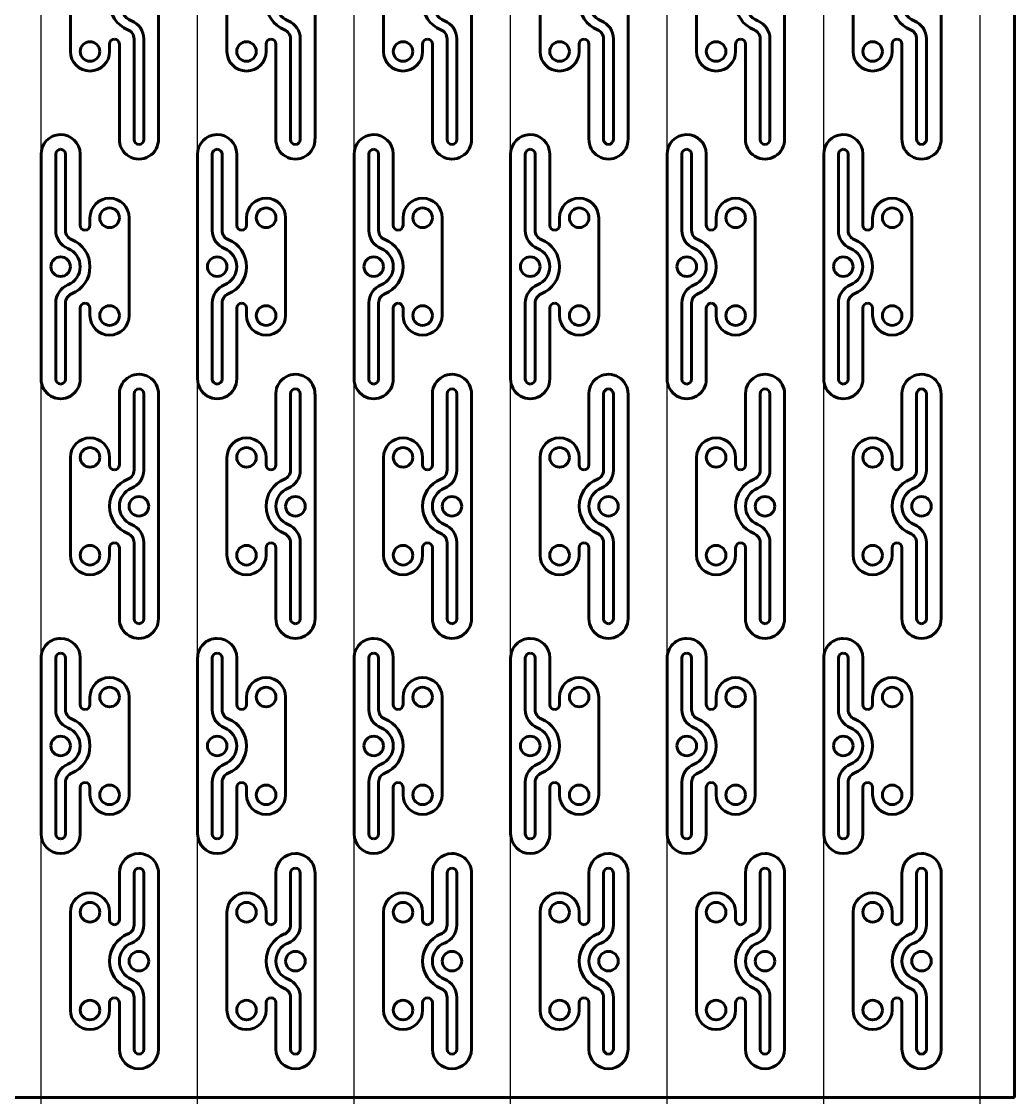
# Model space of a CAD drawing. Header units: millimetres. Extents: x -6 to 194, y -198 to 22.
# Drawn here: x 92 to 193.5, y -197.9 to -87.9 of the extents above; entities that cross this region are included whole.
import ezdxf

# ---------------------------------------------------------------- set-up
doc = ezdxf.new("R2010")
doc.units = ezdxf.units.MM
doc.linetypes.add('K5LT_BASIC', pattern=[0])

# ---------------------------------------------------------------- blocks, each defined once
blk = doc.blocks.new('U0')
at = {"color": 150, "linetype": 'K5LT_BASIC', "lineweight": 60, "true_color": 0x0080ff}
for p, q in [((193.5, -197.94), (193.5, 22.06)), ((-6.5, -197.94), (193.5, -197.94))]:
    blk.add_line(p, q, dxfattribs=at)
blk = doc.blocks.new('U59')
at = {"color": 150, "linetype": 'K5LT_BASIC', "lineweight": 60, "true_color": 0x0080ff}
for p, q in [((102, -72), (102, -81.77)), ((103.5, -72), (103.5, -82.29)), ((104.5, -82.29), (104.5, -72)), ((106, -86), (106, -72)), ((97, -81), (97, -91)), ((101, -81.77), (101, -81)), ((106, -86), (106, -99.92)), ((103.5, -100), (103.5, -89.71)), ((104.5, -89.71), (104.5, -100)), ((101, -91), (101, -90.24)), ((102, -99.92), (102, -90.24))]:
    blk.add_line(p, q, dxfattribs=at)
for centre in [(99, -81), (99, -91)]:
    blk.add_circle(centre, 1, dxfattribs=at)
for centre, radius, start, end in [((104, -72), 2, 0, 180), ((104, -72), 0.5, 90, 180), ((104, -72), 0.5, 0, 90), ((99, -81), 2, 90, 180), ((99, -81), 2, 0, 90), ((101.5, -81.77), 0.5, 180, 270), ((101.5, -81.77), 0.5, 270, 0), ((102.5, -82.29), 1, 292.0243, 0), ((102.5, -82.29), 2, 292.0243, 0), ((104, -86), 3, 112.0243, 247.9757), ((104, -86), 2, 112.0243, 180), ((104, -86), 1, 360, 180), ((104, -86), 2, 180, 247.9757), ((104, -86), 1, 180, 360), ((102.5, -89.71), 2, 0, 67.9757), ((102.5, -89.71), 1, 0, 67.9757), ((101.5, -90.24), 0.5, 90, 180), ((101.5, -90.24), 0.5, 0, 90), ((99, -91), 2, 180, 270), ((99, -91), 2, 270, 0), ((104, -100), 2, 177.6087, 2.3913), ((104, -100), 0.5, 180, 270), ((104, -100), 0.5, 270, 0)]:
    blk.add_arc(centre, radius, start, end, dxfattribs=at)
blk = doc.blocks.new('U60')
at = {"color": 150, "linetype": 'K5LT_BASIC', "lineweight": 60, "true_color": 0x0080ff}
for p, q in [((94, -113), (94, -101.55)), ((95.5, -109.3), (95.5, -101.5)), ((96.5, -101.5), (96.5, -109.3)), ((98, -101.46), (98, -108.77)), ((99, -108.77), (99, -108)), ((103, -108), (103, -118)), ((94, -113), (94, -124.48)), ((95.5, -116.71), (95.5, -124.5)), ((96.5, -124.5), (96.5, -116.71)), ((98, -124.48), (98, -117.24)), ((99, -118), (99, -117.24))]:
    blk.add_line(p, q, dxfattribs=at)
for centre in [(101, -108), (101, -118)]:
    blk.add_circle(centre, 1, dxfattribs=at)
for centre, radius, start, end in [((96, -101.5), 2, 1.2414, 181.2414), ((96, -101.5), 0.5, 90, 180), ((96, -101.5), 0.5, 0, 90), ((101, -108), 2, 0, 180), ((98.5, -108.77), 0.5, 180, 270), ((98.5, -108.77), 0.5, 270, 0), ((97.5, -109.3), 2, 180, 247.9757), ((97.5, -109.3), 1, 180, 247.9757), ((96, -113), 3, 292.0243, 67.9757), ((96, -113), 1, 0, 180), ((96, -113), 2, 0, 67.9757), ((96, -113), 1, 180, 0), ((96, -113), 2, 292.0243, 0), ((97.5, -116.71), 2, 112.0243, 180), ((97.5, -116.71), 1, 112.0243, 180), ((98.5, -117.24), 0.5, 90, 180), ((98.5, -117.24), 0.5, 0, 90), ((101, -118), 2, 180, 0), ((96, -124.5), 2, 179.3622, 0.6378), ((96, -124.5), 0.5, 180, 270), ((96, -124.5), 0.5, 270, 0)]:
    blk.add_arc(centre, radius, start, end, dxfattribs=at)
blk = doc.blocks.new('U61')
at = {"color": 150, "linetype": 'K5LT_BASIC', "lineweight": 60, "true_color": 0x0080ff}
for p, q in [((102, -125.96), (102, -133.27)), ((103.5, -126), (103.5, -133.8)), ((104.5, -133.8), (104.5, -126)), ((106, -137.5), (106, -126.05)), ((97, -132.5), (97, -142.5)), ((101, -133.27), (101, -132.5)), ((106, -137.5), (106, -148.98)), ((101, -142.5), (101, -141.74)), ((102, -148.98), (102, -141.74)), ((103.5, -149), (103.5, -141.21)), ((104.5, -141.21), (104.5, -149))]:
    blk.add_line(p, q, dxfattribs=at)
for centre in [(99, -132.5), (99, -142.5)]:
    blk.add_circle(centre, 1, dxfattribs=at)
for centre, radius, start, end in [((104, -126), 2, 358.7586, 178.7586), ((104, -126), 0.5, 90, 180), ((104, -126), 0.5, 0, 90), ((99, -132.5), 2, 0, 180), ((101.5, -133.27), 0.5, 180, 270), ((101.5, -133.27), 0.5, 270, 0), ((102.5, -133.8), 1, 292.0243, 0), ((102.5, -133.8), 2, 292.0243, 0), ((104, -137.5), 3, 112.0243, 247.9757), ((104, -137.5), 2, 112.0243, 180), ((104, -137.5), 1, 360, 180), ((104, -137.5), 2, 180, 247.9757), ((104, -137.5), 1, 180, 360), ((102.5, -141.21), 2, 0, 67.9757), ((102.5, -141.21), 1, 0, 67.9757), ((101.5, -141.74), 0.5, 90, 180), ((101.5, -141.74), 0.5, 0, 90), ((99, -142.5), 2, 180, 360), ((104, -149), 2, 179.3622, 0.6378), ((104, -149), 0.5, 180, 270), ((104, -149), 0.5, 270, 0)]:
    blk.add_arc(centre, radius, start, end, dxfattribs=at)
blk = doc.blocks.new('U62')
at = {"color": 150, "linetype": 'K5LT_BASIC', "lineweight": 60, "true_color": 0x0080ff}
for p, q in [((102, -175), (102, -179.77)), ((103.5, -175), (103.5, -180.3)), ((104.5, -180.3), (104.5, -175)), ((106, -184), (106, -175)), ((97, -189), (97, -179)), ((101, -179), (101, -179.77)), ((106, -184), (106, -193)), ((103.5, -193), (103.5, -187.71)), ((104.5, -187.71), (104.5, -193)), ((101, -188.24), (101, -189)), ((102, -193), (102, -188.24))]:
    blk.add_line(p, q, dxfattribs=at)
for centre in [(99, -179), (99, -189)]:
    blk.add_circle(centre, 1, dxfattribs=at)
for centre, radius, start, end in [((104, -175), 2, 90.0388, 179.9612), ((104, -175), 2, 359.9612, 90.0388), ((104, -175), 0.5, 90, 180), ((104, -175), 0.5, 0, 90), ((99, -179), 2, 0, 180), ((101.5, -179.77), 0.5, 180, 270), ((101.5, -179.77), 0.5, 270, 0), ((102.5, -180.3), 1, 292.0243, 0), ((102.5, -180.3), 2, 292.0243, 0), ((104, -184), 3, 112.0243, 247.9757), ((104, -184), 2, 112.0243, 180), ((104, -184), 1, 360, 180), ((104, -184), 2, 180, 247.9757), ((104, -184), 1, 180, 360), ((102.5, -187.71), 2, 0, 67.9757), ((102.5, -187.71), 1, 0, 67.9757), ((101.5, -188.24), 0.5, 90, 180), ((101.5, -188.24), 0.5, 0, 90), ((99, -189), 2, 180, 0), ((104, -193), 2, 180, 0), ((104, -193), 0.5, 180, 270), ((104, -193), 0.5, 270, 0)]:
    blk.add_arc(centre, radius, start, end, dxfattribs=at)
blk = doc.blocks.new('U63')
at = {"color": 150, "linetype": 'K5LT_BASIC', "lineweight": 60, "true_color": 0x0080ff}
for p, q in [((94, -162), (94, -153)), ((95.5, -158.3), (95.5, -153)), ((96.5, -153), (96.5, -158.3)), ((98, -153), (98, -157.77)), ((99, -157), (99, -157.77)), ((103, -167), (103, -157)), ((94, -162), (94, -171)), ((95.5, -165.71), (95.5, -171)), ((96.5, -171), (96.5, -165.71)), ((98, -171), (98, -166.24)), ((99, -166.24), (99, -167))]:
    blk.add_line(p, q, dxfattribs=at)
for centre in [(101, -157), (101, -167)]:
    blk.add_circle(centre, 1, dxfattribs=at)
for centre, radius, start, end in [((96, -153), 2, 89.9612, 180.0388), ((96, -153), 2, 0.0388, 89.9612), ((96, -153), 0.5, 90, 180), ((96, -153), 0.5, 0, 90), ((101, -157), 2, 0, 180), ((97.5, -158.3), 2, 180, 247.9757), ((97.5, -158.3), 1, 180, 247.9757), ((98.5, -157.77), 0.5, 180, 270), ((98.5, -157.77), 0.5, 270, 0), ((96, -162), 3, 292.0243, 67.9757), ((96, -162), 2, 0, 67.9757), ((96, -162), 1, 0, 180), ((96, -162), 1, 180, 0), ((96, -162), 2, 292.0243, 0), ((97.5, -165.71), 2, 112.0243, 180), ((97.5, -165.71), 1, 112.0243, 180), ((98.5, -166.24), 0.5, 90, 180), ((98.5, -166.24), 0.5, 0, 90), ((101, -167), 2, 180, 0), ((96, -171), 2, 180, 0), ((96, -171), 0.5, 180, 270), ((96, -171), 0.5, 270, 0)]:
    blk.add_arc(centre, radius, start, end, dxfattribs=at)
blk = doc.blocks.new('U55')
for name in ['U59', 'U60', 'U61', 'U63', 'U62']:
    blk.add_blockref(name, (0, 0))
blk = doc.blocks.new('U68')
at = {"color": 150, "linetype": 'K5LT_BASIC', "lineweight": 60, "true_color": 0x0080ff}
for p, q in [((118, -72), (118, -81.77)), ((119.5, -72), (119.5, -82.29)), ((120.5, -82.29), (120.5, -72)), ((122, -86), (122, -72)), ((113, -81), (113, -91)), ((117, -81.77), (117, -81)), ((122, -86), (122, -99.92)), ((119.5, -100), (119.5, -89.71)), ((120.5, -89.71), (120.5, -100)), ((117, -91), (117, -90.24)), ((118, -99.92), (118, -90.24))]:
    blk.add_line(p, q, dxfattribs=at)
for centre in [(115, -81), (115, -91)]:
    blk.add_circle(centre, 1, dxfattribs=at)
for centre, radius, start, end in [((120, -72), 2, 0, 180), ((120, -72), 0.5, 90, 180), ((120, -72), 0.5, 0, 90), ((115, -81), 2, 90, 180), ((115, -81), 2, 0, 90), ((117.5, -81.77), 0.5, 180, 270), ((117.5, -81.77), 0.5, 270, 0), ((118.5, -82.29), 1, 292.0243, 0), ((118.5, -82.29), 2, 292.0243, 0), ((120, -86), 3, 112.0243, 247.9757), ((120, -86), 2, 112.0243, 180), ((120, -86), 1, 360, 180), ((120, -86), 2, 180, 247.9757), ((120, -86), 1, 180, 360), ((118.5, -89.71), 2, 0, 67.9757), ((118.5, -89.71), 1, 0, 67.9757), ((117.5, -90.24), 0.5, 90, 180), ((117.5, -90.24), 0.5, 0, 90), ((115, -91), 2, 180, 270), ((115, -91), 2, 270, 0), ((120, -100), 2, 177.6087, 2.3913), ((120, -100), 0.5, 180, 270), ((120, -100), 0.5, 270, 0)]:
    blk.add_arc(centre, radius, start, end, dxfattribs=at)
blk = doc.blocks.new('U69')
at = {"color": 150, "linetype": 'K5LT_BASIC', "lineweight": 60, "true_color": 0x0080ff}
for p, q in [((110, -113), (110, -101.55)), ((111.5, -109.3), (111.5, -101.5)), ((112.5, -101.5), (112.5, -109.3)), ((114, -101.46), (114, -108.77)), ((115, -108.77), (115, -108)), ((119, -108), (119, -118)), ((110, -113), (110, -124.48)), ((111.5, -116.71), (111.5, -124.5)), ((112.5, -124.5), (112.5, -116.71)), ((114, -124.48), (114, -117.24)), ((115, -118), (115, -117.24))]:
    blk.add_line(p, q, dxfattribs=at)
for centre in [(117, -108), (117, -118)]:
    blk.add_circle(centre, 1, dxfattribs=at)
for centre, radius, start, end in [((112, -101.5), 2, 1.2414, 181.2414), ((112, -101.5), 0.5, 90, 180), ((112, -101.5), 0.5, 0, 90), ((117, -108), 2, 0, 180), ((114.5, -108.77), 0.5, 180, 270), ((114.5, -108.77), 0.5, 270, 0), ((113.5, -109.3), 2, 180, 247.9757), ((113.5, -109.3), 1, 180, 247.9757), ((112, -113), 3, 292.0243, 67.9757), ((112, -113), 1, 0, 180), ((112, -113), 2, 0, 67.9757), ((112, -113), 1, 180, 0), ((112, -113), 2, 292.0243, 0), ((113.5, -116.71), 2, 112.0243, 180), ((113.5, -116.71), 1, 112.0243, 180), ((114.5, -117.24), 0.5, 90, 180), ((114.5, -117.24), 0.5, 0, 90), ((117, -118), 2, 180, 0), ((112, -124.5), 2, 179.3622, 0.6378), ((112, -124.5), 0.5, 180, 270), ((112, -124.5), 0.5, 270, 0)]:
    blk.add_arc(centre, radius, start, end, dxfattribs=at)
blk = doc.blocks.new('U70')
at = {"color": 150, "linetype": 'K5LT_BASIC', "lineweight": 60, "true_color": 0x0080ff}
for p, q in [((118, -125.96), (118, -133.27)), ((119.5, -126), (119.5, -133.8)), ((120.5, -133.8), (120.5, -126)), ((122, -137.5), (122, -126.05)), ((113, -132.5), (113, -142.5)), ((117, -133.27), (117, -132.5)), ((122, -137.5), (122, -148.98)), ((117, -142.5), (117, -141.74)), ((118, -148.98), (118, -141.74)), ((119.5, -149), (119.5, -141.21)), ((120.5, -141.21), (120.5, -149))]:
    blk.add_line(p, q, dxfattribs=at)
for centre in [(115, -132.5), (115, -142.5)]:
    blk.add_circle(centre, 1, dxfattribs=at)
for centre, radius, start, end in [((120, -126), 2, 358.7586, 178.7586), ((120, -126), 0.5, 90, 180), ((120, -126), 0.5, 0, 90), ((115, -132.5), 2, 0, 180), ((117.5, -133.27), 0.5, 180, 270), ((117.5, -133.27), 0.5, 270, 0), ((118.5, -133.8), 1, 292.0243, 0), ((118.5, -133.8), 2, 292.0243, 0), ((120, -137.5), 3, 112.0243, 247.9757), ((120, -137.5), 2, 112.0243, 180), ((120, -137.5), 1, 360, 180), ((120, -137.5), 2, 180, 247.9757), ((120, -137.5), 1, 180, 360), ((118.5, -141.21), 2, 0, 67.9757), ((118.5, -141.21), 1, 0, 67.9757), ((117.5, -141.74), 0.5, 90, 180), ((117.5, -141.74), 0.5, 0, 90), ((115, -142.5), 2, 180, 360), ((120, -149), 2, 179.3622, 0.6378), ((120, -149), 0.5, 180, 270), ((120, -149), 0.5, 270, 0)]:
    blk.add_arc(centre, radius, start, end, dxfattribs=at)
blk = doc.blocks.new('U71')
at = {"color": 150, "linetype": 'K5LT_BASIC', "lineweight": 60, "true_color": 0x0080ff}
for p, q in [((118, -175), (118, -179.77)), ((119.5, -175), (119.5, -180.3)), ((120.5, -180.3), (120.5, -175)), ((122, -184), (122, -175)), ((113, -189), (113, -179)), ((117, -179), (117, -179.77)), ((122, -184), (122, -193)), ((119.5, -193), (119.5, -187.71)), ((120.5, -187.71), (120.5, -193)), ((117, -188.24), (117, -189)), ((118, -193), (118, -188.24))]:
    blk.add_line(p, q, dxfattribs=at)
for centre in [(115, -179), (115, -189)]:
    blk.add_circle(centre, 1, dxfattribs=at)
for centre, radius, start, end in [((120, -175), 2, 90.0388, 179.9612), ((120, -175), 2, 359.9612, 90.0388), ((120, -175), 0.5, 90, 180), ((120, -175), 0.5, 0, 90), ((115, -179), 2, 0, 180), ((117.5, -179.77), 0.5, 180, 270), ((117.5, -179.77), 0.5, 270, 0), ((118.5, -180.3), 1, 292.0243, 0), ((118.5, -180.3), 2, 292.0243, 0), ((120, -184), 3, 112.0243, 247.9757), ((120, -184), 2, 112.0243, 180), ((120, -184), 1, 360, 180), ((120, -184), 2, 180, 247.9757), ((120, -184), 1, 180, 360), ((118.5, -187.71), 2, 0, 67.9757), ((118.5, -187.71), 1, 0, 67.9757), ((117.5, -188.24), 0.5, 90, 180), ((117.5, -188.24), 0.5, 0, 90), ((115, -189), 2, 180, 0), ((120, -193), 2, 180, 0), ((120, -193), 0.5, 180, 270), ((120, -193), 0.5, 270, 0)]:
    blk.add_arc(centre, radius, start, end, dxfattribs=at)
blk = doc.blocks.new('U72')
at = {"color": 150, "linetype": 'K5LT_BASIC', "lineweight": 60, "true_color": 0x0080ff}
for p, q in [((110, -162), (110, -153)), ((111.5, -158.3), (111.5, -153)), ((112.5, -153), (112.5, -158.3)), ((114, -153), (114, -157.77)), ((115, -157), (115, -157.77)), ((119, -167), (119, -157)), ((110, -162), (110, -171)), ((111.5, -165.71), (111.5, -171)), ((112.5, -171), (112.5, -165.71)), ((114, -171), (114, -166.24)), ((115, -166.24), (115, -167))]:
    blk.add_line(p, q, dxfattribs=at)
for centre in [(117, -157), (117, -167)]:
    blk.add_circle(centre, 1, dxfattribs=at)
for centre, radius, start, end in [((112, -153), 2, 89.9612, 180.0388), ((112, -153), 2, 0.0388, 89.9612), ((112, -153), 0.5, 90, 180), ((112, -153), 0.5, 0, 90), ((117, -157), 2, 0, 180), ((113.5, -158.3), 2, 180, 247.9757), ((113.5, -158.3), 1, 180, 247.9757), ((114.5, -157.77), 0.5, 180, 270), ((114.5, -157.77), 0.5, 270, 0), ((112, -162), 3, 292.0243, 67.9757), ((112, -162), 2, 0, 67.9757), ((112, -162), 1, 0, 180), ((112, -162), 1, 180, 0), ((112, -162), 2, 292.0243, 0), ((113.5, -165.71), 2, 112.0243, 180), ((113.5, -165.71), 1, 112.0243, 180), ((114.5, -166.24), 0.5, 90, 180), ((114.5, -166.24), 0.5, 0, 90), ((117, -167), 2, 180, 0), ((112, -171), 2, 180, 0), ((112, -171), 0.5, 180, 270), ((112, -171), 0.5, 270, 0)]:
    blk.add_arc(centre, radius, start, end, dxfattribs=at)
blk = doc.blocks.new('U64')
for name in ['U68', 'U69', 'U70', 'U72', 'U71']:
    blk.add_blockref(name, (0, 0))
blk = doc.blocks.new('U77')
at = {"color": 150, "linetype": 'K5LT_BASIC', "lineweight": 60, "true_color": 0x0080ff}
for p, q in [((134, -72), (134, -81.77)), ((135.5, -72), (135.5, -82.29)), ((136.5, -82.29), (136.5, -72)), ((138, -86), (138, -72)), ((129, -81), (129, -91)), ((133, -81.77), (133, -81)), ((138, -86), (138, -99.92)), ((135.5, -100), (135.5, -89.71)), ((136.5, -89.71), (136.5, -100)), ((133, -91), (133, -90.24)), ((134, -99.92), (134, -90.24))]:
    blk.add_line(p, q, dxfattribs=at)
for centre in [(131, -81), (131, -91)]:
    blk.add_circle(centre, 1, dxfattribs=at)
for centre, radius, start, end in [((136, -72), 2, 0, 180), ((136, -72), 0.5, 90, 180), ((136, -72), 0.5, 0, 90), ((131, -81), 2, 90, 180), ((131, -81), 2, 0, 90), ((133.5, -81.77), 0.5, 180, 270), ((133.5, -81.77), 0.5, 270, 0), ((134.5, -82.29), 1, 292.0243, 0), ((134.5, -82.29), 2, 292.0243, 0), ((136, -86), 3, 112.0243, 247.9757), ((136, -86), 2, 112.0243, 180), ((136, -86), 1, 360, 180), ((136, -86), 2, 180, 247.9757), ((136, -86), 1, 180, 360), ((134.5, -89.71), 2, 0, 67.9757), ((134.5, -89.71), 1, 0, 67.9757), ((133.5, -90.24), 0.5, 90, 180), ((133.5, -90.24), 0.5, 0, 90), ((131, -91), 2, 180, 270), ((131, -91), 2, 270, 0), ((136, -100), 2, 177.6087, 2.3913), ((136, -100), 0.5, 180, 270), ((136, -100), 0.5, 270, 0)]:
    blk.add_arc(centre, radius, start, end, dxfattribs=at)
blk = doc.blocks.new('U78')
at = {"color": 150, "linetype": 'K5LT_BASIC', "lineweight": 60, "true_color": 0x0080ff}
for p, q in [((126, -113), (126, -101.55)), ((127.5, -109.3), (127.5, -101.5)), ((128.5, -101.5), (128.5, -109.3)), ((130, -101.46), (130, -108.77)), ((131, -108.77), (131, -108)), ((135, -108), (135, -118)), ((126, -113), (126, -124.48)), ((127.5, -116.71), (127.5, -124.5)), ((128.5, -124.5), (128.5, -116.71)), ((130, -124.48), (130, -117.24)), ((131, -118), (131, -117.24))]:
    blk.add_line(p, q, dxfattribs=at)
for centre in [(133, -108), (133, -118)]:
    blk.add_circle(centre, 1, dxfattribs=at)
for centre, radius, start, end in [((128, -101.5), 2, 1.2414, 181.2414), ((128, -101.5), 0.5, 90, 180), ((128, -101.5), 0.5, 0, 90), ((133, -108), 2, 0, 180), ((130.5, -108.77), 0.5, 180, 270), ((130.5, -108.77), 0.5, 270, 0), ((129.5, -109.3), 2, 180, 247.9757), ((129.5, -109.3), 1, 180, 247.9757), ((128, -113), 3, 292.0243, 67.9757), ((128, -113), 1, 0, 180), ((128, -113), 2, 0, 67.9757), ((128, -113), 1, 180, 0), ((128, -113), 2, 292.0243, 0), ((129.5, -116.71), 2, 112.0243, 180), ((129.5, -116.71), 1, 112.0243, 180), ((130.5, -117.24), 0.5, 90, 180), ((130.5, -117.24), 0.5, 0, 90), ((133, -118), 2, 180, 0), ((128, -124.5), 2, 179.3622, 0.6378), ((128, -124.5), 0.5, 180, 270), ((128, -124.5), 0.5, 270, 0)]:
    blk.add_arc(centre, radius, start, end, dxfattribs=at)
blk = doc.blocks.new('U79')
at = {"color": 150, "linetype": 'K5LT_BASIC', "lineweight": 60, "true_color": 0x0080ff}
for p, q in [((134, -125.96), (134, -133.27)), ((135.5, -126), (135.5, -133.8)), ((136.5, -133.8), (136.5, -126)), ((138, -137.5), (138, -126.05)), ((129, -132.5), (129, -142.5)), ((133, -133.27), (133, -132.5)), ((138, -137.5), (138, -148.98)), ((133, -142.5), (133, -141.74)), ((134, -148.98), (134, -141.74)), ((135.5, -149), (135.5, -141.21)), ((136.5, -141.21), (136.5, -149))]:
    blk.add_line(p, q, dxfattribs=at)
for centre in [(131, -132.5), (131, -142.5)]:
    blk.add_circle(centre, 1, dxfattribs=at)
for centre, radius, start, end in [((136, -126), 2, 358.7586, 178.7586), ((136, -126), 0.5, 90, 180), ((136, -126), 0.5, 0, 90), ((131, -132.5), 2, 0, 180), ((133.5, -133.27), 0.5, 180, 270), ((133.5, -133.27), 0.5, 270, 0), ((134.5, -133.8), 1, 292.0243, 0), ((134.5, -133.8), 2, 292.0243, 0), ((136, -137.5), 3, 112.0243, 247.9757), ((136, -137.5), 2, 112.0243, 180), ((136, -137.5), 1, 360, 180), ((136, -137.5), 2, 180, 247.9757), ((136, -137.5), 1, 180, 360), ((134.5, -141.21), 2, 0, 67.9757), ((134.5, -141.21), 1, 0, 67.9757), ((133.5, -141.74), 0.5, 90, 180), ((133.5, -141.74), 0.5, 0, 90), ((131, -142.5), 2, 180, 360), ((136, -149), 2, 179.3622, 0.6378), ((136, -149), 0.5, 180, 270), ((136, -149), 0.5, 270, 0)]:
    blk.add_arc(centre, radius, start, end, dxfattribs=at)
blk = doc.blocks.new('U80')
at = {"color": 150, "linetype": 'K5LT_BASIC', "lineweight": 60, "true_color": 0x0080ff}
for p, q in [((134, -175), (134, -179.77)), ((135.5, -175), (135.5, -180.3)), ((136.5, -180.3), (136.5, -175)), ((138, -184), (138, -175)), ((129, -189), (129, -179)), ((133, -179), (133, -179.77)), ((138, -184), (138, -193)), ((135.5, -193), (135.5, -187.71)), ((136.5, -187.71), (136.5, -193)), ((133, -188.24), (133, -189)), ((134, -193), (134, -188.24))]:
    blk.add_line(p, q, dxfattribs=at)
for centre in [(131, -179), (131, -189)]:
    blk.add_circle(centre, 1, dxfattribs=at)
for centre, radius, start, end in [((136, -175), 2, 90.0388, 179.9612), ((136, -175), 2, 359.9612, 90.0388), ((136, -175), 0.5, 90, 180), ((136, -175), 0.5, 0, 90), ((131, -179), 2, 0, 180), ((133.5, -179.77), 0.5, 180, 270), ((133.5, -179.77), 0.5, 270, 0), ((134.5, -180.3), 1, 292.0243, 0), ((134.5, -180.3), 2, 292.0243, 0), ((136, -184), 3, 112.0243, 247.9757), ((136, -184), 2, 112.0243, 180), ((136, -184), 1, 360, 180), ((136, -184), 2, 180, 247.9757), ((136, -184), 1, 180, 360), ((134.5, -187.71), 2, 0, 67.9757), ((134.5, -187.71), 1, 0, 67.9757), ((133.5, -188.24), 0.5, 90, 180), ((133.5, -188.24), 0.5, 0, 90), ((131, -189), 2, 180, 0), ((136, -193), 2, 180, 0), ((136, -193), 0.5, 180, 270), ((136, -193), 0.5, 270, 0)]:
    blk.add_arc(centre, radius, start, end, dxfattribs=at)
blk = doc.blocks.new('U81')
at = {"color": 150, "linetype": 'K5LT_BASIC', "lineweight": 60, "true_color": 0x0080ff}
for p, q in [((126, -162), (126, -153)), ((127.5, -158.3), (127.5, -153)), ((128.5, -153), (128.5, -158.3)), ((130, -153), (130, -157.77)), ((131, -157), (131, -157.77)), ((135, -167), (135, -157)), ((126, -162), (126, -171)), ((127.5, -165.71), (127.5, -171)), ((128.5, -171), (128.5, -165.71)), ((130, -171), (130, -166.24)), ((131, -166.24), (131, -167))]:
    blk.add_line(p, q, dxfattribs=at)
for centre in [(133, -157), (133, -167)]:
    blk.add_circle(centre, 1, dxfattribs=at)
for centre, radius, start, end in [((128, -153), 2, 89.9612, 180.0388), ((128, -153), 2, 0.0388, 89.9612), ((128, -153), 0.5, 90, 180), ((128, -153), 0.5, 0, 90), ((133, -157), 2, 0, 180), ((129.5, -158.3), 2, 180, 247.9757), ((129.5, -158.3), 1, 180, 247.9757), ((130.5, -157.77), 0.5, 180, 270), ((130.5, -157.77), 0.5, 270, 0), ((128, -162), 3, 292.0243, 67.9757), ((128, -162), 2, 0, 67.9757), ((128, -162), 1, 0, 180), ((128, -162), 1, 180, 0), ((128, -162), 2, 292.0243, 0), ((129.5, -165.71), 2, 112.0243, 180), ((129.5, -165.71), 1, 112.0243, 180), ((130.5, -166.24), 0.5, 90, 180), ((130.5, -166.24), 0.5, 0, 90), ((133, -167), 2, 180, 0), ((128, -171), 2, 180, 0), ((128, -171), 0.5, 180, 270), ((128, -171), 0.5, 270, 0)]:
    blk.add_arc(centre, radius, start, end, dxfattribs=at)
blk = doc.blocks.new('U73')
for name in ['U77', 'U78', 'U79', 'U81', 'U80']:
    blk.add_blockref(name, (0, 0))
blk = doc.blocks.new('U86')
at = {"color": 150, "linetype": 'K5LT_BASIC', "lineweight": 60, "true_color": 0x0080ff}
for p, q in [((150, -72), (150, -81.77)), ((151.5, -72), (151.5, -82.29)), ((152.5, -82.29), (152.5, -72)), ((154, -86), (154, -72)), ((145, -81), (145, -91)), ((149, -81.77), (149, -81)), ((154, -86), (154, -99.92)), ((151.5, -100), (151.5, -89.71)), ((152.5, -89.71), (152.5, -100)), ((149, -91), (149, -90.24)), ((150, -99.92), (150, -90.24))]:
    blk.add_line(p, q, dxfattribs=at)
for centre in [(147, -81), (147, -91)]:
    blk.add_circle(centre, 1, dxfattribs=at)
for centre, radius, start, end in [((152, -72), 2, 0, 180), ((152, -72), 0.5, 90, 180), ((152, -72), 0.5, 0, 90), ((147, -81), 2, 90, 180), ((147, -81), 2, 0, 90), ((149.5, -81.77), 0.5, 180, 270), ((149.5, -81.77), 0.5, 270, 0), ((150.5, -82.29), 1, 292.0243, 0), ((150.5, -82.29), 2, 292.0243, 0), ((152, -86), 3, 112.0243, 247.9757), ((152, -86), 2, 112.0243, 180), ((152, -86), 1, 360, 180), ((152, -86), 2, 180, 247.9757), ((152, -86), 1, 180, 360), ((150.5, -89.71), 2, 0, 67.9757), ((150.5, -89.71), 1, 0, 67.9757), ((149.5, -90.24), 0.5, 90, 180), ((149.5, -90.24), 0.5, 0, 90), ((147, -91), 2, 180, 270), ((147, -91), 2, 270, 0), ((152, -100), 2, 177.6087, 2.3913), ((152, -100), 0.5, 180, 270), ((152, -100), 0.5, 270, 0)]:
    blk.add_arc(centre, radius, start, end, dxfattribs=at)
blk = doc.blocks.new('U87')
at = {"color": 150, "linetype": 'K5LT_BASIC', "lineweight": 60, "true_color": 0x0080ff}
for p, q in [((142, -113), (142, -101.55)), ((143.5, -109.3), (143.5, -101.5)), ((144.5, -101.5), (144.5, -109.3)), ((146, -101.46), (146, -108.77)), ((147, -108.77), (147, -108)), ((151, -108), (151, -118)), ((142, -113), (142, -124.48)), ((143.5, -116.71), (143.5, -124.5)), ((144.5, -124.5), (144.5, -116.71)), ((146, -124.48), (146, -117.24)), ((147, -118), (147, -117.24))]:
    blk.add_line(p, q, dxfattribs=at)
for centre in [(149, -108), (149, -118)]:
    blk.add_circle(centre, 1, dxfattribs=at)
for centre, radius, start, end in [((144, -101.5), 2, 1.2414, 181.2414), ((144, -101.5), 0.5, 90, 180), ((144, -101.5), 0.5, 0, 90), ((149, -108), 2, 0, 180), ((146.5, -108.77), 0.5, 180, 270), ((146.5, -108.77), 0.5, 270, 0), ((145.5, -109.3), 2, 180, 247.9757), ((145.5, -109.3), 1, 180, 247.9757), ((144, -113), 3, 292.0243, 67.9757), ((144, -113), 1, 0, 180), ((144, -113), 2, 0, 67.9757), ((144, -113), 1, 180, 0), ((144, -113), 2, 292.0243, 0), ((145.5, -116.71), 2, 112.0243, 180), ((145.5, -116.71), 1, 112.0243, 180), ((146.5, -117.24), 0.5, 90, 180), ((146.5, -117.24), 0.5, 0, 90), ((149, -118), 2, 180, 0), ((144, -124.5), 2, 179.3622, 0.6378), ((144, -124.5), 0.5, 180, 270), ((144, -124.5), 0.5, 270, 0)]:
    blk.add_arc(centre, radius, start, end, dxfattribs=at)
blk = doc.blocks.new('U88')
at = {"color": 150, "linetype": 'K5LT_BASIC', "lineweight": 60, "true_color": 0x0080ff}
for p, q in [((150, -125.96), (150, -133.27)), ((151.5, -126), (151.5, -133.8)), ((152.5, -133.8), (152.5, -126)), ((154, -137.5), (154, -126.05)), ((145, -132.5), (145, -142.5)), ((149, -133.27), (149, -132.5)), ((154, -137.5), (154, -148.98)), ((149, -142.5), (149, -141.74)), ((150, -148.98), (150, -141.74)), ((151.5, -149), (151.5, -141.21)), ((152.5, -141.21), (152.5, -149))]:
    blk.add_line(p, q, dxfattribs=at)
for centre in [(147, -132.5), (147, -142.5)]:
    blk.add_circle(centre, 1, dxfattribs=at)
for centre, radius, start, end in [((152, -126), 2, 358.7586, 178.7586), ((152, -126), 0.5, 90, 180), ((152, -126), 0.5, 0, 90), ((147, -132.5), 2, 0, 180), ((149.5, -133.27), 0.5, 180, 270), ((149.5, -133.27), 0.5, 270, 0), ((150.5, -133.8), 1, 292.0243, 0), ((150.5, -133.8), 2, 292.0243, 0), ((152, -137.5), 3, 112.0243, 247.9757), ((152, -137.5), 2, 112.0243, 180), ((152, -137.5), 1, 360, 180), ((152, -137.5), 2, 180, 247.9757), ((152, -137.5), 1, 180, 360), ((150.5, -141.21), 2, 0, 67.9757), ((150.5, -141.21), 1, 0, 67.9757), ((149.5, -141.74), 0.5, 90, 180), ((149.5, -141.74), 0.5, 0, 90), ((147, -142.5), 2, 180, 360), ((152, -149), 2, 179.3622, 0.6378), ((152, -149), 0.5, 180, 270), ((152, -149), 0.5, 270, 0)]:
    blk.add_arc(centre, radius, start, end, dxfattribs=at)
blk = doc.blocks.new('U89')
at = {"color": 150, "linetype": 'K5LT_BASIC', "lineweight": 60, "true_color": 0x0080ff}
for p, q in [((150, -175), (150, -179.77)), ((151.5, -175), (151.5, -180.3)), ((152.5, -180.3), (152.5, -175)), ((154, -184), (154, -175)), ((145, -189), (145, -179)), ((149, -179), (149, -179.77)), ((154, -184), (154, -193)), ((151.5, -193), (151.5, -187.71)), ((152.5, -187.71), (152.5, -193)), ((149, -188.24), (149, -189)), ((150, -193), (150, -188.24))]:
    blk.add_line(p, q, dxfattribs=at)
for centre in [(147, -179), (147, -189)]:
    blk.add_circle(centre, 1, dxfattribs=at)
for centre, radius, start, end in [((152, -175), 2, 90.0388, 179.9612), ((152, -175), 2, 359.9612, 90.0388), ((152, -175), 0.5, 90, 180), ((152, -175), 0.5, 0, 90), ((147, -179), 2, 0, 180), ((149.5, -179.77), 0.5, 180, 270), ((149.5, -179.77), 0.5, 270, 0), ((150.5, -180.3), 1, 292.0243, 0), ((150.5, -180.3), 2, 292.0243, 0), ((152, -184), 3, 112.0243, 247.9757), ((152, -184), 2, 112.0243, 180), ((152, -184), 1, 360, 180), ((152, -184), 2, 180, 247.9757), ((152, -184), 1, 180, 360), ((150.5, -187.71), 2, 0, 67.9757), ((150.5, -187.71), 1, 0, 67.9757), ((149.5, -188.24), 0.5, 90, 180), ((149.5, -188.24), 0.5, 0, 90), ((147, -189), 2, 180, 0), ((152, -193), 2, 180, 0), ((152, -193), 0.5, 180, 270), ((152, -193), 0.5, 270, 0)]:
    blk.add_arc(centre, radius, start, end, dxfattribs=at)
blk = doc.blocks.new('U90')
at = {"color": 150, "linetype": 'K5LT_BASIC', "lineweight": 60, "true_color": 0x0080ff}
for p, q in [((142, -162), (142, -153)), ((143.5, -158.3), (143.5, -153)), ((144.5, -153), (144.5, -158.3)), ((146, -153), (146, -157.77)), ((147, -157), (147, -157.77)), ((151, -167), (151, -157)), ((142, -162), (142, -171)), ((143.5, -165.71), (143.5, -171)), ((144.5, -171), (144.5, -165.71)), ((146, -171), (146, -166.24)), ((147, -166.24), (147, -167))]:
    blk.add_line(p, q, dxfattribs=at)
for centre in [(149, -157), (149, -167)]:
    blk.add_circle(centre, 1, dxfattribs=at)
for centre, radius, start, end in [((144, -153), 2, 89.9612, 180.0388), ((144, -153), 2, 0.0388, 89.9612), ((144, -153), 0.5, 90, 180), ((144, -153), 0.5, 0, 90), ((149, -157), 2, 0, 180), ((145.5, -158.3), 2, 180, 247.9757), ((145.5, -158.3), 1, 180, 247.9757), ((146.5, -157.77), 0.5, 180, 270), ((146.5, -157.77), 0.5, 270, 0), ((144, -162), 3, 292.0243, 67.9757), ((144, -162), 2, 0, 67.9757), ((144, -162), 1, 0, 180), ((144, -162), 1, 180, 0), ((144, -162), 2, 292.0243, 0), ((145.5, -165.71), 2, 112.0243, 180), ((145.5, -165.71), 1, 112.0243, 180), ((146.5, -166.24), 0.5, 90, 180), ((146.5, -166.24), 0.5, 0, 90), ((149, -167), 2, 180, 0), ((144, -171), 2, 180, 0), ((144, -171), 0.5, 180, 270), ((144, -171), 0.5, 270, 0)]:
    blk.add_arc(centre, radius, start, end, dxfattribs=at)
blk = doc.blocks.new('U82')
for name in ['U86', 'U87', 'U88', 'U90', 'U89']:
    blk.add_blockref(name, (0, 0))
blk = doc.blocks.new('U95')
at = {"color": 150, "linetype": 'K5LT_BASIC', "lineweight": 60, "true_color": 0x0080ff}
for p, q in [((166, -72), (166, -81.77)), ((167.5, -72), (167.5, -82.29)), ((168.5, -82.29), (168.5, -72)), ((170, -86), (170, -72)), ((161, -81), (161, -91)), ((165, -81.77), (165, -81)), ((170, -86), (170, -99.92)), ((167.5, -100), (167.5, -89.71)), ((168.5, -89.71), (168.5, -100)), ((165, -91), (165, -90.24)), ((166, -99.92), (166, -90.24))]:
    blk.add_line(p, q, dxfattribs=at)
for centre in [(163, -81), (163, -91)]:
    blk.add_circle(centre, 1, dxfattribs=at)
for centre, radius, start, end in [((168, -72), 2, 0, 180), ((168, -72), 0.5, 90, 180), ((168, -72), 0.5, 0, 90), ((163, -81), 2, 90, 180), ((163, -81), 2, 0, 90), ((165.5, -81.77), 0.5, 180, 270), ((165.5, -81.77), 0.5, 270, 0), ((166.5, -82.29), 1, 292.0243, 0), ((166.5, -82.29), 2, 292.0243, 0), ((168, -86), 3, 112.0243, 247.9757), ((168, -86), 2, 112.0243, 180), ((168, -86), 1, 360, 180), ((168, -86), 2, 180, 247.9757), ((168, -86), 1, 180, 360), ((166.5, -89.71), 2, 0, 67.9757), ((166.5, -89.71), 1, 0, 67.9757), ((165.5, -90.24), 0.5, 90, 180), ((165.5, -90.24), 0.5, 0, 90), ((163, -91), 2, 180, 270), ((163, -91), 2, 270, 0), ((168, -100), 2, 177.6087, 2.3913), ((168, -100), 0.5, 180, 270), ((168, -100), 0.5, 270, 0)]:
    blk.add_arc(centre, radius, start, end, dxfattribs=at)
blk = doc.blocks.new('U96')
at = {"color": 150, "linetype": 'K5LT_BASIC', "lineweight": 60, "true_color": 0x0080ff}
for p, q in [((158, -113), (158, -101.55)), ((159.5, -109.3), (159.5, -101.5)), ((160.5, -101.5), (160.5, -109.3)), ((162, -101.46), (162, -108.77)), ((163, -108.77), (163, -108)), ((167, -108), (167, -118)), ((158, -113), (158, -124.48)), ((159.5, -116.71), (159.5, -124.5)), ((160.5, -124.5), (160.5, -116.71)), ((162, -124.48), (162, -117.24)), ((163, -118), (163, -117.24))]:
    blk.add_line(p, q, dxfattribs=at)
for centre in [(165, -108), (165, -118)]:
    blk.add_circle(centre, 1, dxfattribs=at)
for centre, radius, start, end in [((160, -101.5), 2, 1.2414, 181.2414), ((160, -101.5), 0.5, 90, 180), ((160, -101.5), 0.5, 0, 90), ((165, -108), 2, 0, 180), ((162.5, -108.77), 0.5, 180, 270), ((162.5, -108.77), 0.5, 270, 0), ((161.5, -109.3), 2, 180, 247.9757), ((161.5, -109.3), 1, 180, 247.9757), ((160, -113), 3, 292.0243, 67.9757), ((160, -113), 1, 0, 180), ((160, -113), 2, 0, 67.9757), ((160, -113), 1, 180, 0), ((160, -113), 2, 292.0243, 0), ((161.5, -116.71), 2, 112.0243, 180), ((161.5, -116.71), 1, 112.0243, 180), ((162.5, -117.24), 0.5, 90, 180), ((162.5, -117.24), 0.5, 0, 90), ((165, -118), 2, 180, 0), ((160, -124.5), 2, 179.3622, 0.6378), ((160, -124.5), 0.5, 180, 270), ((160, -124.5), 0.5, 270, 0)]:
    blk.add_arc(centre, radius, start, end, dxfattribs=at)
blk = doc.blocks.new('U97')
at = {"color": 150, "linetype": 'K5LT_BASIC', "lineweight": 60, "true_color": 0x0080ff}
for p, q in [((166, -125.96), (166, -133.27)), ((167.5, -126), (167.5, -133.8)), ((168.5, -133.8), (168.5, -126)), ((170, -137.5), (170, -126.05)), ((161, -132.5), (161, -142.5)), ((165, -133.27), (165, -132.5)), ((170, -137.5), (170, -148.98)), ((165, -142.5), (165, -141.74)), ((166, -148.98), (166, -141.74)), ((167.5, -149), (167.5, -141.21)), ((168.5, -141.21), (168.5, -149))]:
    blk.add_line(p, q, dxfattribs=at)
for centre in [(163, -132.5), (163, -142.5)]:
    blk.add_circle(centre, 1, dxfattribs=at)
for centre, radius, start, end in [((168, -126), 2, 358.7586, 178.7586), ((168, -126), 0.5, 90, 180), ((168, -126), 0.5, 0, 90), ((163, -132.5), 2, 0, 180), ((165.5, -133.27), 0.5, 180, 270), ((165.5, -133.27), 0.5, 270, 0), ((166.5, -133.8), 1, 292.0243, 0), ((166.5, -133.8), 2, 292.0243, 0), ((168, -137.5), 3, 112.0243, 247.9757), ((168, -137.5), 2, 112.0243, 180), ((168, -137.5), 1, 360, 180), ((168, -137.5), 2, 180, 247.9757), ((168, -137.5), 1, 180, 360), ((166.5, -141.21), 2, 0, 67.9757), ((166.5, -141.21), 1, 0, 67.9757), ((165.5, -141.74), 0.5, 90, 180), ((165.5, -141.74), 0.5, 0, 90), ((163, -142.5), 2, 180, 360), ((168, -149), 2, 179.3622, 0.6378), ((168, -149), 0.5, 180, 270), ((168, -149), 0.5, 270, 0)]:
    blk.add_arc(centre, radius, start, end, dxfattribs=at)
blk = doc.blocks.new('U98')
at = {"color": 150, "linetype": 'K5LT_BASIC', "lineweight": 60, "true_color": 0x0080ff}
for p, q in [((166, -175), (166, -179.77)), ((167.5, -175), (167.5, -180.3)), ((168.5, -180.3), (168.5, -175)), ((170, -184), (170, -175)), ((161, -189), (161, -179)), ((165, -179), (165, -179.77)), ((170, -184), (170, -193)), ((167.5, -193), (167.5, -187.71)), ((168.5, -187.71), (168.5, -193)), ((165, -188.24), (165, -189)), ((166, -193), (166, -188.24))]:
    blk.add_line(p, q, dxfattribs=at)
for centre in [(163, -179), (163, -189)]:
    blk.add_circle(centre, 1, dxfattribs=at)
for centre, radius, start, end in [((168, -175), 2, 90.0388, 179.9612), ((168, -175), 2, 359.9612, 90.0388), ((168, -175), 0.5, 90, 180), ((168, -175), 0.5, 0, 90), ((163, -179), 2, 0, 180), ((165.5, -179.77), 0.5, 180, 270), ((165.5, -179.77), 0.5, 270, 0), ((166.5, -180.3), 1, 292.0243, 0), ((166.5, -180.3), 2, 292.0243, 0), ((168, -184), 3, 112.0243, 247.9757), ((168, -184), 2, 112.0243, 180), ((168, -184), 1, 360, 180), ((168, -184), 2, 180, 247.9757), ((168, -184), 1, 180, 360), ((166.5, -187.71), 2, 0, 67.9757), ((166.5, -187.71), 1, 0, 67.9757), ((165.5, -188.24), 0.5, 90, 180), ((165.5, -188.24), 0.5, 0, 90), ((163, -189), 2, 180, 0), ((168, -193), 2, 180, 0), ((168, -193), 0.5, 180, 270), ((168, -193), 0.5, 270, 0)]:
    blk.add_arc(centre, radius, start, end, dxfattribs=at)
blk = doc.blocks.new('U99')
at = {"color": 150, "linetype": 'K5LT_BASIC', "lineweight": 60, "true_color": 0x0080ff}
for p, q in [((158, -162), (158, -153)), ((159.5, -158.3), (159.5, -153)), ((160.5, -153), (160.5, -158.3)), ((162, -153), (162, -157.77)), ((163, -157), (163, -157.77)), ((167, -167), (167, -157)), ((158, -162), (158, -171)), ((159.5, -165.71), (159.5, -171)), ((160.5, -171), (160.5, -165.71)), ((162, -171), (162, -166.24)), ((163, -166.24), (163, -167))]:
    blk.add_line(p, q, dxfattribs=at)
for centre in [(165, -157), (165, -167)]:
    blk.add_circle(centre, 1, dxfattribs=at)
for centre, radius, start, end in [((160, -153), 2, 89.9612, 180.0388), ((160, -153), 2, 0.0388, 89.9612), ((160, -153), 0.5, 90, 180), ((160, -153), 0.5, 0, 90), ((165, -157), 2, 0, 180), ((161.5, -158.3), 2, 180, 247.9757), ((161.5, -158.3), 1, 180, 247.9757), ((162.5, -157.77), 0.5, 180, 270), ((162.5, -157.77), 0.5, 270, 0), ((160, -162), 3, 292.0243, 67.9757), ((160, -162), 2, 0, 67.9757), ((160, -162), 1, 0, 180), ((160, -162), 1, 180, 0), ((160, -162), 2, 292.0243, 0), ((161.5, -165.71), 2, 112.0243, 180), ((161.5, -165.71), 1, 112.0243, 180), ((162.5, -166.24), 0.5, 90, 180), ((162.5, -166.24), 0.5, 0, 90), ((165, -167), 2, 180, 0), ((160, -171), 2, 180, 0), ((160, -171), 0.5, 180, 270), ((160, -171), 0.5, 270, 0)]:
    blk.add_arc(centre, radius, start, end, dxfattribs=at)
blk = doc.blocks.new('U91')
for name in ['U95', 'U96', 'U97', 'U99', 'U98']:
    blk.add_blockref(name, (0, 0))
blk = doc.blocks.new('U104')
at = {"color": 150, "linetype": 'K5LT_BASIC', "lineweight": 60, "true_color": 0x0080ff}
for p, q in [((182, -72), (182, -81.77)), ((183.5, -72), (183.5, -82.29)), ((184.5, -82.29), (184.5, -72)), ((186, -86), (186, -72)), ((177, -81), (177, -91)), ((181, -81.77), (181, -81)), ((186, -86), (186, -99.92)), ((183.5, -100), (183.5, -89.71)), ((184.5, -89.71), (184.5, -100)), ((181, -91), (181, -90.24)), ((182, -99.92), (182, -90.24))]:
    blk.add_line(p, q, dxfattribs=at)
for centre in [(179, -81), (179, -91)]:
    blk.add_circle(centre, 1, dxfattribs=at)
for centre, radius, start, end in [((184, -72), 2, 0, 180), ((184, -72), 0.5, 90, 180), ((184, -72), 0.5, 0, 90), ((179, -81), 2, 90, 180), ((179, -81), 2, 0, 90), ((181.5, -81.77), 0.5, 180, 270), ((181.5, -81.77), 0.5, 270, 0), ((182.5, -82.29), 1, 292.0243, 0), ((182.5, -82.29), 2, 292.0243, 0), ((184, -86), 3, 112.0243, 247.9757), ((184, -86), 2, 112.0243, 180), ((184, -86), 1, 360, 180), ((184, -86), 2, 180, 247.9757), ((184, -86), 1, 180, 360), ((182.5, -89.71), 2, 0, 67.9757), ((182.5, -89.71), 1, 0, 67.9757), ((181.5, -90.24), 0.5, 90, 180), ((181.5, -90.24), 0.5, 0, 90), ((179, -91), 2, 180, 270), ((179, -91), 2, 270, 0), ((184, -100), 2, 177.6087, 2.3913), ((184, -100), 0.5, 180, 270), ((184, -100), 0.5, 270, 0)]:
    blk.add_arc(centre, radius, start, end, dxfattribs=at)
blk = doc.blocks.new('U105')
at = {"color": 150, "linetype": 'K5LT_BASIC', "lineweight": 60, "true_color": 0x0080ff}
for p, q in [((174, -113), (174, -101.55)), ((175.5, -109.3), (175.5, -101.5)), ((176.5, -101.5), (176.5, -109.3)), ((178, -101.46), (178, -108.77)), ((179, -108.77), (179, -108)), ((183, -108), (183, -118)), ((174, -113), (174, -124.48)), ((175.5, -116.71), (175.5, -124.5)), ((176.5, -124.5), (176.5, -116.71)), ((178, -124.48), (178, -117.24)), ((179, -118), (179, -117.24))]:
    blk.add_line(p, q, dxfattribs=at)
for centre in [(181, -108), (181, -118)]:
    blk.add_circle(centre, 1, dxfattribs=at)
for centre, radius, start, end in [((176, -101.5), 2, 1.2414, 181.2414), ((176, -101.5), 0.5, 90, 180), ((176, -101.5), 0.5, 0, 90), ((181, -108), 2, 0, 180), ((178.5, -108.77), 0.5, 180, 270), ((178.5, -108.77), 0.5, 270, 0), ((177.5, -109.3), 2, 180, 247.9757), ((177.5, -109.3), 1, 180, 247.9757), ((176, -113), 3, 292.0243, 67.9757), ((176, -113), 1, 0, 180), ((176, -113), 2, 0, 67.9757), ((176, -113), 1, 180, 0), ((176, -113), 2, 292.0243, 0), ((177.5, -116.71), 2, 112.0243, 180), ((177.5, -116.71), 1, 112.0243, 180), ((178.5, -117.24), 0.5, 90, 180), ((178.5, -117.24), 0.5, 0, 90), ((181, -118), 2, 180, 0), ((176, -124.5), 2, 179.3622, 0.6378), ((176, -124.5), 0.5, 180, 270), ((176, -124.5), 0.5, 270, 0)]:
    blk.add_arc(centre, radius, start, end, dxfattribs=at)
blk = doc.blocks.new('U106')
at = {"color": 150, "linetype": 'K5LT_BASIC', "lineweight": 60, "true_color": 0x0080ff}
for p, q in [((182, -125.96), (182, -133.27)), ((183.5, -126), (183.5, -133.8)), ((184.5, -133.8), (184.5, -126)), ((186, -137.5), (186, -126.05)), ((177, -132.5), (177, -142.5)), ((181, -133.27), (181, -132.5)), ((186, -137.5), (186, -148.98)), ((181, -142.5), (181, -141.74)), ((182, -148.98), (182, -141.74)), ((183.5, -149), (183.5, -141.21)), ((184.5, -141.21), (184.5, -149))]:
    blk.add_line(p, q, dxfattribs=at)
for centre in [(179, -132.5), (179, -142.5)]:
    blk.add_circle(centre, 1, dxfattribs=at)
for centre, radius, start, end in [((184, -126), 2, 358.7586, 178.7586), ((184, -126), 0.5, 90, 180), ((184, -126), 0.5, 0, 90), ((179, -132.5), 2, 0, 180), ((181.5, -133.27), 0.5, 180, 270), ((181.5, -133.27), 0.5, 270, 0), ((182.5, -133.8), 1, 292.0243, 0), ((182.5, -133.8), 2, 292.0243, 0), ((184, -137.5), 3, 112.0243, 247.9757), ((184, -137.5), 2, 112.0243, 180), ((184, -137.5), 1, 360, 180), ((184, -137.5), 2, 180, 247.9757), ((184, -137.5), 1, 180, 360), ((182.5, -141.21), 2, 0, 67.9757), ((182.5, -141.21), 1, 0, 67.9757), ((181.5, -141.74), 0.5, 90, 180), ((181.5, -141.74), 0.5, 0, 90), ((179, -142.5), 2, 180, 360), ((184, -149), 2, 179.3622, 0.6378), ((184, -149), 0.5, 180, 270), ((184, -149), 0.5, 270, 0)]:
    blk.add_arc(centre, radius, start, end, dxfattribs=at)
blk = doc.blocks.new('U107')
at = {"color": 150, "linetype": 'K5LT_BASIC', "lineweight": 60, "true_color": 0x0080ff}
for p, q in [((182, -175), (182, -179.77)), ((183.5, -175), (183.5, -180.3)), ((184.5, -180.3), (184.5, -175)), ((186, -184), (186, -175)), ((177, -189), (177, -179)), ((181, -179), (181, -179.77)), ((186, -184), (186, -193)), ((183.5, -193), (183.5, -187.71)), ((184.5, -187.71), (184.5, -193)), ((181, -188.24), (181, -189)), ((182, -193), (182, -188.24))]:
    blk.add_line(p, q, dxfattribs=at)
for centre in [(179, -179), (179, -189)]:
    blk.add_circle(centre, 1, dxfattribs=at)
for centre, radius, start, end in [((184, -175), 2, 90.0388, 179.9612), ((184, -175), 2, 359.9612, 90.0388), ((184, -175), 0.5, 90, 180), ((184, -175), 0.5, 0, 90), ((179, -179), 2, 0, 180), ((181.5, -179.77), 0.5, 180, 270), ((181.5, -179.77), 0.5, 270, 0), ((182.5, -180.3), 1, 292.0243, 0), ((182.5, -180.3), 2, 292.0243, 0), ((184, -184), 3, 112.0243, 247.9757), ((184, -184), 2, 112.0243, 180), ((184, -184), 1, 360, 180), ((184, -184), 2, 180, 247.9757), ((184, -184), 1, 180, 360), ((182.5, -187.71), 2, 0, 67.9757), ((182.5, -187.71), 1, 0, 67.9757), ((181.5, -188.24), 0.5, 90, 180), ((181.5, -188.24), 0.5, 0, 90), ((179, -189), 2, 180, 0), ((184, -193), 2, 180, 0), ((184, -193), 0.5, 180, 270), ((184, -193), 0.5, 270, 0)]:
    blk.add_arc(centre, radius, start, end, dxfattribs=at)
blk = doc.blocks.new('U108')
at = {"color": 150, "linetype": 'K5LT_BASIC', "lineweight": 60, "true_color": 0x0080ff}
for p, q in [((174, -162), (174, -153)), ((175.5, -158.3), (175.5, -153)), ((176.5, -153), (176.5, -158.3)), ((178, -153), (178, -157.77)), ((179, -157), (179, -157.77)), ((183, -167), (183, -157)), ((174, -162), (174, -171)), ((175.5, -165.71), (175.5, -171)), ((176.5, -171), (176.5, -165.71)), ((178, -171), (178, -166.24)), ((179, -166.24), (179, -167))]:
    blk.add_line(p, q, dxfattribs=at)
for centre in [(181, -157), (181, -167)]:
    blk.add_circle(centre, 1, dxfattribs=at)
for centre, radius, start, end in [((176, -153), 2, 89.9612, 180.0388), ((176, -153), 2, 0.0388, 89.9612), ((176, -153), 0.5, 90, 180), ((176, -153), 0.5, 0, 90), ((181, -157), 2, 0, 180), ((177.5, -158.3), 2, 180, 247.9757), ((177.5, -158.3), 1, 180, 247.9757), ((178.5, -157.77), 0.5, 180, 270), ((178.5, -157.77), 0.5, 270, 0), ((176, -162), 3, 292.0243, 67.9757), ((176, -162), 2, 0, 67.9757), ((176, -162), 1, 0, 180), ((176, -162), 1, 180, 0), ((176, -162), 2, 292.0243, 0), ((177.5, -165.71), 2, 112.0243, 180), ((177.5, -165.71), 1, 112.0243, 180), ((178.5, -166.24), 0.5, 90, 180), ((178.5, -166.24), 0.5, 0, 90), ((181, -167), 2, 180, 0), ((176, -171), 2, 180, 0), ((176, -171), 0.5, 180, 270), ((176, -171), 0.5, 270, 0)]:
    blk.add_arc(centre, radius, start, end, dxfattribs=at)
blk = doc.blocks.new('U100')
for name in ['U104', 'U105', 'U106', 'U108', 'U107']:
    blk.add_blockref(name, (0, 0))

msp = doc.modelspace()

# ---------------------------------------------------------------- linework, layer by layer
at = {"color": 232, "true_color": 0xc52b79}
for p in [(94, -5), (110, -5), (126, -5), (142, -5), (158, -5), (174, -5), (190, -5)]:
    msp.add_xline(p, (0, 1), dxfattribs=at)

# ---------------------------------------------------------------- block references
for name in ['U0', 'U55', 'U64', 'U73', 'U82', 'U91', 'U100']:
    msp.add_blockref(name, (0, 0))

doc.saveas('drawing.dxf')
